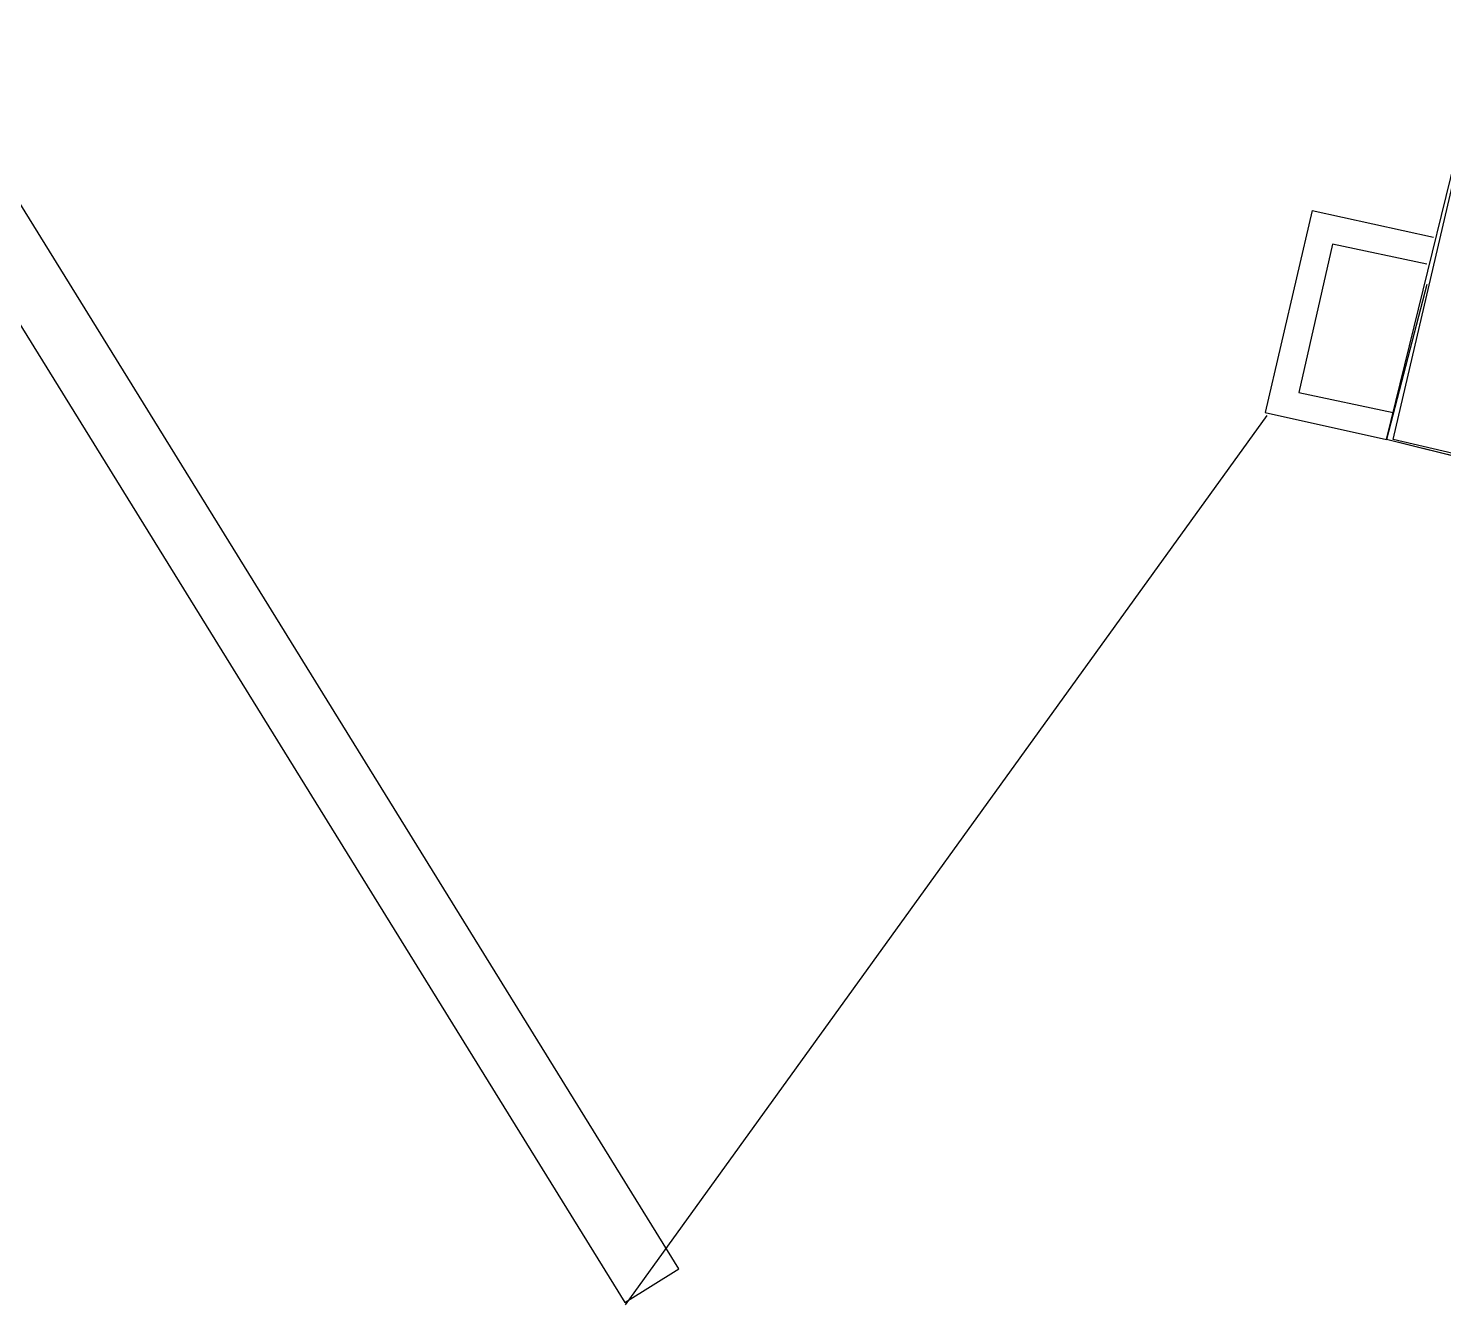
# Model space of a CAD drawing. Header units: feet. Extents: x -84 to 198, y -22 to 181.
# Drawn here: x 112.407 to 115.207, y 52.92 to 55.444 of the extents above; entities that cross this region are included whole.
import ezdxf

# ---------------------------------------------------------------- set-up
doc = ezdxf.new("R2010")
doc.units = ezdxf.units.FT
doc.layers.add('A-LINEA', color=7, linetype='CONTINUOUS')

msp = doc.modelspace()

# ---------------------------------------------------------------- linework, layer by layer
at = {"layer": 'A-LINEA'}
for p, q in [((114.9467, 55.0844), (114.8533, 54.6844)), ((114.9467, 55.0844), (115.1867, 55.0311)), ((114.9867, 55.0178), (114.92, 54.7244)), ((115.1733, 54.9778), (114.9867, 55.0178)), ((115.1733, 54.9378), (115.0933, 54.6311)), ((114.92, 54.7244), (115.1067, 54.6844)), ((113.5884, 52.9202), (114.8572, 54.6788)), ((114.8533, 54.6844), (115.0933, 54.6311)), ((115.4667, 54.5378), (115.0933, 54.6311))]:
    msp.add_line(p, q, dxfattribs=at)
for points in [[(115.2933, 55.4444), (116.1067, 55.2444), (115.9067, 54.4311), (115.0933, 54.6311), (115.2933, 55.4444)], [(115.2933, 55.4311), (116.0933, 55.2444), (115.9067, 54.4444), (115.1067, 54.6311), (115.2933, 55.4311)], [(112.0933, 55.3378), (113.5867, 52.9244), (113.6933, 52.9911), (112.2, 55.4044), (112.0933, 55.3378)]]:
    msp.add_lwpolyline(points, dxfattribs=at)

doc.saveas('drawing.dxf')
